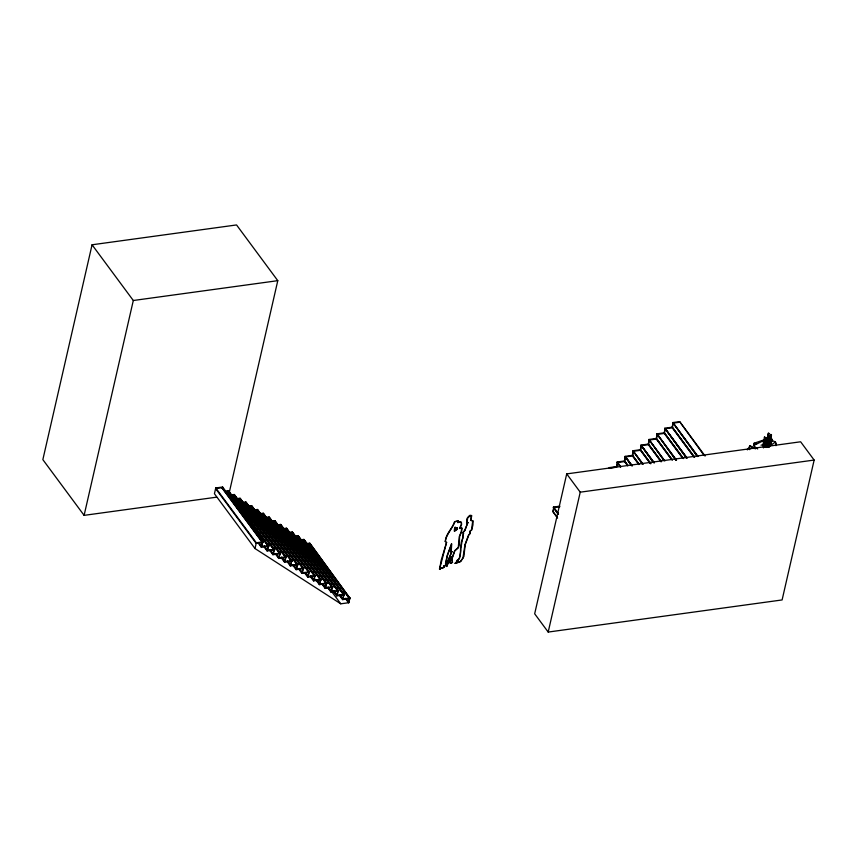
<?xml version="1.0" encoding="UTF-8"?>
<svg xmlns="http://www.w3.org/2000/svg" width="857" height="857" viewBox="0 0 857 857"><rect width="100%" height="100%" fill="white"/><g stroke="black" fill="none" stroke-linecap="round" stroke-linejoin="round"><path stroke-width="1.29" d="M466.508 522.738C468.029 523.563 465.287 520.242 467.59 517.596L469.625 515.389L471.714 515.7L470.804 520.478L472.186 520.595M466.722 522.899L467.804 517.757L470.943 515.25M472.753 520.745L471.511 529.851L470.086 530.933L469.69 533.772L468.597 534.897L464.976 544.645L462.919 558.239L460.466 561.421L455.131 563.306L457.884 560.724L455.131 563.306M471.5 515.539L470.589 520.317L472.968 520.906L472.957 524.848L471.725 530.012L470.3 531.094L469.904 533.932L468.811 535.057L465.19 544.806L463.905 556.472L460.68 561.581L455.335 563.467M764.926 446.872L764.498 439.598L763.908 439.748L763.866 442.812L764.476 446.443M457.445 528.105C454.328 528.362 459.031 527.162 457.006 529.497L454.392 531.104L454.703 527.376L456.053 527.601M454.606 531.265L454.542 528.769L455.635 527.376M766.115 444.804L766.029 445.908L769.832 435.388L770.336 436.149L766.64 446.872L766.115 444.804L769.832 435.388M764.498 439.598L763.705 441.119L763.437 447.911M749.682 449.636L749.982 445.747L755.488 448.854M762.794 445.629L763.908 439.748M449.679 562.653L451.082 556.622L446.593 566.37L451.296 556.782L449.679 562.653L450.911 563.188L452.517 562.353L451.778 558.85L454.617 550.762L458.259 547.484L459.363 536.375L461.259 531.822L461.773 528.008L459.566 528.405L461.355 524.409L461.291 522.749M768.708 433.214L766.886 446.133L768.708 433.214L766.051 443.101L765.526 447.311L767.261 438.977L768.118 438.495L766.769 447.343M452.282 561.838L451.982 559.01L454.831 550.922L458.474 547.644L459.266 544.87L459.577 536.536L461.473 531.983L461.987 528.169L459.781 528.565L461.569 524.57L461.505 522.909L460.627 521.742L457.777 522.491L460.841 521.902M458.377 520.927L454.81 521.849C452.357 528.705 446.079 534.629 445.297 541.603C445.726 533.697 452.325 528.79 454.596 521.688L458.163 520.767L457.992 522.652M768.054 445.372L770.839 434.424L771.439 435.217L769.008 445.308M763.866 440.969L764.433 437.081L775.456 441.976L776.217 444.205M767.776 447.375L769.297 442.865L769.736 443.98L768.643 447.408M766.651 446.915L768.118 438.495M462.694 536.878L463.423 533.472L460.777 548.576A40.183 20.461 -52.9 0 1 459.395 558.775L457.113 560.478L459.191 558.614A40.183 20.461 -52.9 0 0 460.563 548.416L461.334 541.945L463.112 537.757M763.694 446.39L764.53 441.794L765.376 441.044L764.69 446.626M763.844 447.375L764.53 441.794M764.326 446.786L765.376 441.044M765.687 447.311L767.004 439.48L766.362 439.33L764.487 446.604M463.423 533.472L462.909 532.454L464.719 530.354L467.847 522.524L464.933 530.515L463.123 532.615L463.637 533.632M766.029 446.958L767.615 438.58M766.512 446.593L768.279 438.805M764.969 447.408L766.362 439.33M765.912 446.636L767.261 438.977M767.818 447.065L769.425 440.337L769.04 440.905L768.965 439.641L766.661 447.258M767.101 447.108L767.09 444.301L766.072 447.461M768.943 446.701L769.79 442.898M229.173 492.925L277.786 280.668L236.543 224.941L92.063 244.781L42.85 459.631L84.104 515.357L216.65 497.167M84.104 515.357L133.306 300.507L92.063 244.781M263.067 542.449L222.488 487.633L215.61 488.576L256.179 543.392L263.067 542.449L263.206 541.817L222.627 487.012L215.75 487.954L214.432 493.739L255 548.544L340.743 603.81L348.82 602.707L349.742 598.636L309.173 543.831M222.488 487.633L222.627 487.012M258.118 542.931L261.299 547.227L268.873 546.188L228.433 490.75L224.652 491.265M263.924 546.67L267.105 550.965L274.679 549.926L234.24 494.489L230.458 495.014M269.73 550.408L272.912 554.715L280.485 553.676L240.056 498.238L237.528 498.581M275.536 554.158L278.718 558.453L286.292 557.414L245.863 501.977L242.07 502.491M281.342 557.896L284.524 562.192L292.098 561.153L251.669 505.716L247.877 506.241M287.149 561.646L290.33 565.941L297.904 564.902L257.475 509.465L253.683 509.979M255 548.544L256.329 542.77L215.75 487.954M292.955 565.384L296.136 569.68L303.71 568.641L263.281 513.204L259.489 513.729M261.299 547.227L262.371 542.545L221.802 487.729M298.761 569.123L301.943 573.429L309.516 572.39L269.087 516.942L266.559 517.296M267.105 550.965L268.177 546.284L227.608 491.468M268.873 546.188L228.433 490.75M304.567 572.872L307.749 577.168L315.322 576.129L274.893 520.692L271.101 521.206M272.912 554.715L273.983 550.023L233.415 495.207M274.679 549.926L234.24 494.489M310.373 576.611L313.555 580.907L321.129 579.868L280.7 524.43L276.907 524.955M278.718 558.453L279.789 553.772L239.221 498.956M280.485 553.676L240.056 498.238M315.387 579.278L319.361 584.656L326.935 583.617L286.506 528.169L282.714 528.694M284.524 562.203L285.595 557.511L245.027 502.695M286.292 557.414L245.863 501.977M321.986 584.099L325.167 588.395L332.741 587.356L292.312 531.918L288.53 532.433M290.33 565.941L291.401 561.249L250.833 506.444M292.098 561.153L251.669 505.716M327.792 587.838L330.973 592.133L338.547 591.094L298.118 535.657L295.59 536.011M296.136 569.68L297.208 564.999L256.639 510.183M297.904 564.902L257.475 509.465M332.805 590.505L336.78 595.883L344.353 594.844L303.924 539.407L300.143 539.921M301.943 573.429L303.024 568.737L262.446 513.921M303.71 568.641L263.281 513.204M339.404 595.326L342.586 599.621L350.159 598.582L309.731 543.145L305.949 543.659M307.749 577.168L308.831 572.476L268.252 517.671M309.516 572.39L269.087 516.942M313.555 580.907L314.637 576.225L274.058 521.41M315.322 576.129L274.893 520.692M319.361 584.656L320.443 579.964L279.864 525.148M321.129 579.868L280.7 524.43M325.167 588.395L326.249 583.703L285.67 528.898M326.935 583.617L286.506 528.169M330.973 592.133L332.055 587.452L291.476 532.636M332.741 587.356L292.312 531.918M336.78 595.883L337.862 591.191L297.283 536.375M338.547 591.094L298.118 535.657M342.586 599.621L343.668 594.94L303.089 540.124M344.353 594.844L303.924 539.407M350.159 598.582L309.731 543.145M457.777 522.491L458.163 520.767M558.121 514.125L553.343 507.676L553.493 507.044L559.792 506.176M557.596 518.131L552.829 511.683L553.761 507.612L558.528 514.061M557.082 517.017L553.108 511.64L554.04 507.58M566.713 473.9L534.672 613.794L548.191 632.059L782.109 599.943L814.15 460.059L800.631 441.784L566.713 473.9L580.232 492.175L548.191 632.059M620.157 466.915L617.115 461.998L624.689 460.959L627.87 465.255M616.451 466.626L617.383 462.566M631.288 465.587L625.074 456.363L632.637 455.324L639.001 463.916M627.731 465.876L624.539 461.58L625.621 456.888L631.984 465.49M642.429 464.248L633.023 450.728L640.586 449.689L650.934 463.658M638.861 464.548L632.498 455.945L633.569 451.264M652.766 461.848L640.972 445.094L648.545 444.055L661.272 461.259M650.002 463.209L640.447 450.311L641.529 445.629L654.255 462.823M663.907 460.509L648.931 439.47L656.494 438.43L672.413 459.92M661.133 461.88L648.406 444.687L649.477 439.995M675.83 460.252L656.88 433.835L664.454 432.796L683.543 458.591M657.158 434.403L656.226 438.463L672.134 459.963M671.47 459.47L656.355 439.052L657.426 434.36L676.527 460.155M686.178 457.842L664.839 428.2L672.402 427.161L694.684 457.252M682.611 458.141L664.304 433.417L665.386 428.736L686.864 457.756M697.309 456.513L672.788 422.565L679.665 421.623L705.129 456.02M673.056 423.144L672.134 427.204L694.406 457.295M693.742 456.802L672.263 427.793L673.334 423.101L698.005 456.417M704.186 455.57L679.665 421.623M767.936 444.708L769.79 438.891L769.008 444.847L768.343 445.533L767.936 444.708L769.79 438.891M768.343 445.533L769.543 440.402M766.501 446.797L767.09 444.301M757.652 448.982L753.517 445.629L754.096 443.23L766.919 438.891L767.893 441.301M767.722 446.379L768.515 443.09M768.258 446.604L771.504 434.756M765.505 445.276L767.004 439.48M441.409 568.266L444.526 566.638L442.93 568.17L440.948 567.88L440.198 569.112L440.948 567.88M767.272 446.743L770.839 434.424M452.014 551.608L447.558 562.363L446.636 563.713L445.511 563.51L447.236 555.357L451.489 543.777L450.675 551.147C450.75 552.936 453.074 550.73 450.964 551.822M445.726 563.67L447.45 555.518L451.703 543.938L451.178 551.983M768.161 433.278L765.783 446.647L767.144 445.469M454.392 531.104L456.792 529.337L457.231 527.944M451.8 551.447L446.636 563.713M445.929 565.138L443.583 566.273L445.715 564.977L446.218 566.145M766.994 446.733L770.336 436.149M446.593 542.32L439.587 569.102L441.237 560.114L446.593 542.32L445.297 541.603M770.068 444.569L771.386 441.151L770.904 439.416L767.336 447.075M769.2 444.612L771.15 439.705M767.701 447.354L771.9 439.17L772.157 440.155L769.2 447.043M767.551 447.204L769.297 442.865M768.418 447.236L771.139 440.862L770.904 439.416M770.154 446.143L772.157 440.155M767.593 444.794L767.219 445.629L766.715 445.147M768.365 447.011L769.757 444.033M771.9 439.17L768.761 445.801M747.347 449.861L749.982 445.747L754.064 448.532M764.68 442.78L765.526 442.03M450.696 563.028L452.517 562.353M770.411 445.586L775.456 441.976L775.949 445.672M753.517 445.629L766.919 438.891M763.126 441.28L763.705 441.119M761.027 445.201L766.04 443.883M133.306 300.507L277.786 280.668M672.649 423.197L679.526 422.255M664.689 428.832L672.263 427.793M225.316 491.779L228.294 491.372M656.741 434.456L664.314 433.417M231.122 495.528L234.1 495.121M648.792 440.091L656.355 439.052M236.928 499.267L239.906 498.86M640.832 445.726L648.406 444.687M242.735 503.016L245.713 502.598M632.884 451.35L640.447 450.311M247.737 506.862L251.519 506.348M624.924 456.985L632.498 455.945M254.808 510.429L257.325 510.086M616.976 462.619L624.539 461.58M260.153 514.243L263.131 513.825M616.729 466.583L609.166 467.622L609.016 468.254L616.59 467.215L617.661 462.523L620.843 466.819M265.959 517.982L268.937 517.574M271.765 521.72L274.743 521.313M276.768 525.577L280.55 525.052M283.378 529.208L286.356 528.801M580.232 492.175L814.15 460.059M289.184 532.947L292.162 532.54M294.99 536.696L297.968 536.289M256.329 542.77L263.206 541.817M300.796 540.435L303.774 540.028M269.012 545.566L261.439 546.605L259.06 543.381M553.343 507.676L559.771 506.787M305.799 544.291L309.581 543.767M274.818 549.305L267.255 550.344L264.063 546.048M280.625 553.044L273.062 554.083L269.869 549.787M286.431 556.793L278.868 557.832L275.686 553.526M292.237 560.532L284.674 561.571L281.492 557.275M298.043 564.281L290.48 565.32L287.299 561.014M303.849 568.02L296.286 569.059L293.105 564.763M309.656 571.758L302.093 572.797L298.911 568.502M315.462 575.508L307.899 576.547L305.51 573.322M321.268 579.246L313.705 580.285L310.523 575.99M327.074 582.985L319.511 584.024L316.329 579.728M332.88 586.734L325.317 587.773L322.928 584.549M338.686 590.473L331.123 591.512L327.942 587.216M344.493 594.212L336.93 595.251L333.748 590.955M350.299 597.961L342.736 599L339.554 594.694M768.45 433.846L768.997 433.781M439.373 568.941L440.198 569.112M766.565 439.823L767.208 439.973M443.583 566.273L444.526 566.638M457.113 560.478L458.099 560.885M754.096 443.23L756.474 443.99M770.775 434.885L771.439 435.217M467.451 522.309L468.061 522.684M764.433 437.081L766.576 438.377M446.808 566.531L445.715 564.977M672.788 422.565L697.727 456.46M664.839 428.2L687.11 458.291M686.586 457.788L665.107 428.768L664.175 432.828L682.472 457.552M656.88 433.835L676.248 460.198M648.931 439.47L664.839 460.959M664.314 460.455L649.199 440.037L648.267 444.097L660.993 461.291M640.972 445.094L653.709 462.298M653.977 462.866L641.25 445.661L640.318 449.732L650.656 463.701M633.023 450.728L643.114 464.162M642.836 464.194L633.291 451.296L632.359 455.356L638.722 463.958M625.074 456.363L632.23 466.037M631.705 465.533L625.342 456.931L624.41 460.991L627.592 465.287M617.115 461.998L620.564 466.861M553.493 507.044L558.261 513.493M308.895 543.863L349.474 598.679L348.542 602.739L345.36 598.443M303.367 540.081L343.936 594.897L343.014 598.957L339.822 594.662M345.628 598.4L348.82 602.707M297.561 536.343L338.129 591.159L337.197 595.219L334.016 590.923M291.755 532.593L332.323 587.409L331.391 591.48L328.21 587.174M285.949 528.855L326.517 583.671L325.585 587.731L323.207 584.506M331.991 591.983L340.743 603.81M280.143 525.116L320.711 579.932L319.779 583.992L316.597 579.686M274.336 521.367L314.905 576.183L313.973 580.243L310.791 575.947M268.53 517.628L309.098 572.444L308.166 576.504L305.788 573.279M262.724 513.889L303.292 568.694L302.36 572.765L299.179 568.459M256.918 510.14L297.486 564.956L296.554 569.016L293.373 564.72M251.112 506.401L291.68 561.217L290.748 565.277L287.566 560.981M245.306 502.663L285.874 557.468L284.942 561.539L281.76 557.232M239.499 498.913L280.068 553.729L279.136 557.789L276.747 554.565M233.693 495.175L274.261 549.99L273.329 554.051L270.148 549.755M227.887 491.436L268.455 546.241L267.523 550.312L264.342 546.005M222.081 487.687L262.649 542.502L261.717 546.562L259.328 543.338M768.59 444.022L769.008 444.847M455.838 527.43L456.342 528.201M769.093 444.119L769.522 445.233M771.932 440.284L772.189 441.269M766.929 443.926L766.94 446.443"/></g></svg>
